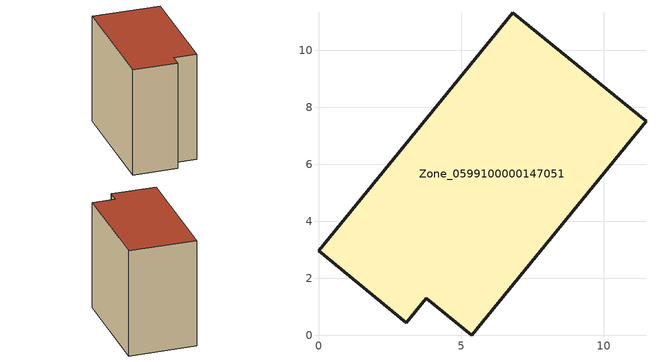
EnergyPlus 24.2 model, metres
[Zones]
Zone_0599100000147051
 floor ground (C_G): 3.78,1.3 3.08,0.44 0,2.97 6.81,11.32 11.49,7.5 5.37,0 z0
 wall outside (C_F): 6.81,11.32 0,2.97 3.08,0.44 3.78,1.3 5.37,0 11.49,7.5 6.81,11.32 z0:9.81
 roof outside (C_R): 5.37,0 11.49,7.5 6.81,11.32 0,2.97 3.08,0.44 3.78,1.3 z9.81
[BUILDING]
Pand.0599100000147051: North Axis=0; Terrain=City; Loads Convergence Tolerance Value=0.04; Temperature Convergence Tolerance Value=0.4; Solar Distribution=FullExterior; Maximum Number of Warmup Days=25; Minimum Number of Warmup Days=1
[Site:Location]
Rotterdam.The.Hague.AP_ZH_NLD Design_Conditions: Latitude=51.96; Longitude=4.45; Time Zone=1; Elevation=-4.5
[SITE:GROUNDTEMPERATURE:BUILDINGSURFACE]
18, 18, 18, 18, 18, 18, 18, 18, 18, 18, 18, 18
[MATERIAL] Thermal Absorptance=0.9; Solar Absorptance=0.7; Visible Absorptance=0.7
Name | Roughness | Thickness | Conductivity | Density | Specific Heat
G.TI.1946 | MediumSmooth | 0.15 | 1 | 540 | 1210
F.TI.1946 | Rough | 0.3 | 0.857143 | 1920 | 840
R.TI.1946 | MediumRough | 0.2 | 0.1 | 1500 | 1000
[CONSTRUCTION]
C_G: G.TI.1946
C_F: F.TI.1946
C_R: R.TI.1946
[ZONE]
Zone_0599100000147051: Type=1; Multiplier=1; Ceiling Height=Autocalculate; Volume=Autocalculate; Floor Area=autocalculate; Part of Total Floor Area=Yes
[ZONEINFILTRATION:DESIGNFLOWRATE]
Infil_Zone_0599100000147051: Zone or ZoneList or Space or SpaceList=Zone_0599100000147051; Schedule=AlwaysOn; Design Flow Rate Calculation Method=Flow/Area; Flow Rate per Floor Area=0.003; Constant Term Coefficient=1; Temperature Term Coefficient=0; Velocity Term Coefficient=0; Velocity Squared Term Coefficient=0
[HVACTEMPLATE:ZONE:IDEALLOADSAIRSYSTEM]
Zone_0599100000147051: Maximum Heating Supply Air Temperature=50; Minimum Cooling Supply Air Temperature=13; Maximum Heating Supply Air Humidity Ratio=0.0156; Minimum Cooling Supply Air Humidity Ratio=0.0077; Heating Limit=NoLimit; Cooling Limit=NoLimit; Dehumidification Control Type=ConstantSensibleHeatRatio; Cooling Sensible Heat Ratio=0.7; Dehumidification Setpoint=60; Humidification Control Type=None; Humidification Setpoint=30; Outdoor Air Method=None; Outdoor Air Flow Rate per Person=0.00944; Outdoor Air Flow Rate per Zone Floor Area=0; Outdoor Air Flow Rate per Zone=0; Demand Controlled Ventilation Type=None; Outdoor Air Economizer Type=NoEconomizer; Heat Recovery Type=None; Sensible Heat Recovery Effectiveness=0.7; Latent Heat Recovery Effectiveness=0.65
[ZONECONTROL:THERMOSTAT]
ThermostatControl_Zone_0599100000147051: Zone or ZoneList=Zone_0599100000147051; Control Type Schedule=DualSetpointControlType; Control 1=Thermostat_Zone_0599100000147051; Temperature Difference Between Cutout And Setpoint=0
[THERMOSTATSETPOINT:DUALSETPOINT]
Thermostat_Zone_0599100000147051: Heating Setpoint Temperature Schedule=HeatingSetpoint_Zone_0599100000147051; Cooling Setpoint Temperature Schedule=CoolingSetpoint_Zone_0599100000147051
[SCHEDULE:COMPACT]
HeatingSetpoint_Zone_0599100000147051: Through: 12/31, For: AllDays, Until: 24:00, 21
CoolingSetpoint_Zone_0599100000147051: Through: 12/31, For: AllDays, Until: 24:00, 24
DualSetpointControlType: Through: 12/31, For: AllDays, Until: 24:00, 4
AlwaysOn: Through: 12/31, For: AllDays, Until: 24:00, 1
